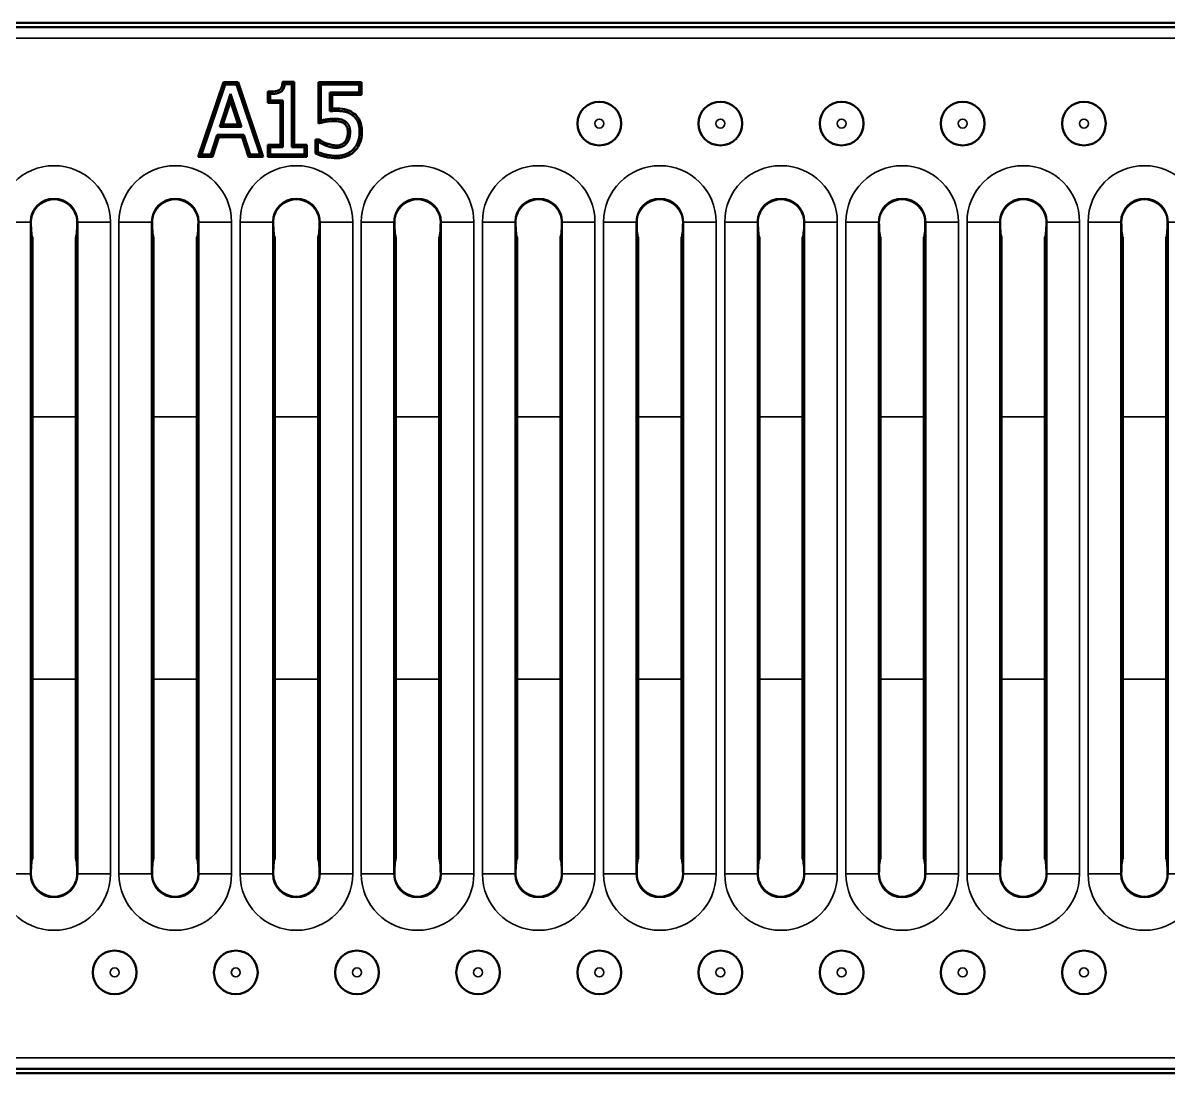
# Model space of a CAD drawing. Header units: millimetres. Extents: x 0 to 2181, y -65 to 1050.
# Drawn here: x 488.9 to 619.8, y 424.1 to 544.1 of the extents above; entities that cross this region are included whole.
import ezdxf

# ---------------------------------------------------------------- set-up
doc = ezdxf.new("R2010")
doc.units = ezdxf.units.MM
doc.header["$LTSCALE"] = 2.5
doc.layers.add('Sichtbar (ISO)', color=7, linetype='Continuous', lineweight=50)
doc.layers.add('Sichtbar schmal (ISO)', color=7, linetype='Continuous', lineweight=35)

msp = doc.modelspace()

# ---------------------------------------------------------------- linework, layer by layer
at = {"layer": 'Sichtbar (ISO)'}
for p, q in [((1435.667, 544.09), (435.667, 544.09)), ((1435.167, 543.59), (436.167, 543.59)), ((508.939, 528.796), (511.817, 537.332)), ((512.009, 537.064), (509.312, 529.064)), ((511.817, 537.332), (513.511, 537.332)), ((511.817, 537.332), (512.009, 537.064)), ((513.319, 537.064), (512.009, 537.064)), ((513.511, 537.332), (513.319, 537.064)), ((516.016, 529.064), (513.319, 537.064)), ((513.511, 537.332), (516.389, 528.796)), ((518.582, 537.358), (519.927, 537.358)), ((518.582, 537.358), (518.829, 537.09)), ((519.659, 537.09), (518.829, 537.09)), ((519.927, 537.358), (519.659, 537.09)), ((519.659, 529.881), (519.659, 537.09)), ((519.927, 537.358), (519.927, 530.149)), ((522.698, 532.608), (522.698, 537.332)), ((522.698, 537.332), (527.623, 537.332)), ((522.698, 537.332), (522.966, 537.064)), ((522.966, 537.064), (522.966, 532.941)), ((527.355, 537.064), (522.966, 537.064)), ((527.623, 537.332), (527.355, 537.064)), ((527.355, 536.124), (527.355, 537.064)), ((527.623, 537.332), (527.623, 535.856)), ((511.406, 532.208), (512.638, 535.975)), ((512.639, 535.115), (512.638, 535.975)), ((512.638, 535.975), (513.876, 532.208)), ((516.908, 534.974), (516.908, 536.243)), ((516.908, 536.243), (517.176, 535.975)), ((517.176, 535.975), (517.176, 535.242)), ((523.996, 536.124), (527.355, 536.124)), ((524.264, 535.856), (523.996, 536.124)), ((523.996, 533.991), (523.996, 536.124)), ((527.623, 535.856), (524.264, 535.856)), ((524.264, 535.856), (524.264, 534.288)), ((527.623, 535.856), (527.355, 536.124)), ((512.639, 535.115), (511.776, 532.476)), ((513.506, 532.476), (512.639, 535.115)), ((516.908, 534.974), (517.176, 535.242)), ((518.361, 534.974), (516.908, 534.974)), ((517.176, 535.242), (518.628, 535.242)), ((518.361, 534.974), (518.628, 535.242)), ((518.361, 530.149), (518.361, 534.974)), ((518.628, 535.242), (518.628, 529.881)), ((522.966, 532.941), (522.698, 532.608)), ((511.776, 532.476), (511.406, 532.208)), ((513.876, 532.208), (511.406, 532.208)), ((511.776, 532.476), (513.506, 532.476)), ((513.506, 532.476), (513.876, 532.208)), ((525.683, 532.562), (525.857, 532.766)), ((510.389, 529.064), (511.115, 531.301)), ((511.309, 531.033), (510.583, 528.796)), ((511.115, 531.301), (514.168, 531.301)), ((511.309, 531.033), (511.115, 531.301)), ((513.973, 531.033), (511.309, 531.033)), ((513.973, 531.033), (514.168, 531.301)), ((514.7, 528.796), (513.973, 531.033)), ((514.168, 531.301), (514.894, 529.064)), ((522.367, 529.182), (522.367, 530.752)), ((522.367, 530.752), (522.801, 530.752)), ((522.367, 530.752), (522.635, 530.484)), ((522.635, 530.484), (522.635, 529.349)), ((522.713, 530.484), (522.635, 530.484)), ((522.801, 530.752), (522.713, 530.484)), ((508.939, 528.796), (509.312, 529.064)), ((509.312, 529.064), (510.389, 529.064)), ((510.583, 528.796), (510.389, 529.064)), ((514.7, 528.796), (514.894, 529.064)), ((514.894, 529.064), (516.016, 529.064)), ((516.389, 528.796), (516.016, 529.064)), ((516.908, 528.796), (516.908, 530.149)), ((516.908, 530.149), (518.361, 530.149)), ((516.908, 530.149), (517.176, 529.881)), ((516.908, 528.796), (517.176, 529.064)), ((517.176, 529.881), (517.176, 529.064)), ((518.628, 529.881), (517.176, 529.881)), ((517.176, 529.064), (521.079, 529.064)), ((518.361, 530.149), (518.628, 529.881)), ((519.927, 530.149), (519.659, 529.881)), ((521.079, 529.881), (519.659, 529.881)), ((519.927, 530.149), (521.347, 530.149)), ((521.347, 530.149), (521.079, 529.881)), ((521.079, 529.064), (521.079, 529.881)), ((521.347, 528.796), (521.079, 529.064)), ((521.347, 530.149), (521.347, 528.796)), ((522.367, 529.182), (522.635, 529.349)), ((510.583, 528.796), (508.939, 528.796)), ((516.389, 528.796), (514.7, 528.796)), ((521.347, 528.796), (516.908, 528.796)), ((489.992, 519.59), (489.992, 448.59)), ((494.942, 448.59), (494.942, 519.59)), ((503.842, 519.59), (503.842, 448.59)), ((508.792, 448.59), (508.792, 519.59)), ((517.692, 519.59), (517.692, 448.59)), ((522.642, 448.59), (522.642, 519.59)), ((531.542, 519.59), (531.542, 448.59)), ((536.492, 448.59), (536.492, 519.59)), ((545.392, 519.59), (545.392, 448.59)), ((550.342, 448.59), (550.342, 519.59)), ((559.242, 519.59), (559.242, 448.59)), ((564.192, 448.59), (564.192, 519.59)), ((573.092, 519.59), (573.092, 448.59)), ((578.042, 448.59), (578.042, 519.59)), ((586.942, 519.59), (586.942, 448.59)), ((591.892, 448.59), (591.892, 519.59)), ((600.792, 519.59), (600.792, 448.59)), ((605.742, 448.59), (605.742, 519.59)), ((614.642, 519.59), (614.642, 448.59)), ((619.592, 448.59), (619.592, 519.59)), ((1435.167, 424.59), (436.167, 424.59)), ((1435.667, 424.09), (435.667, 424.09))]:
    msp.add_line(p, q, dxfattribs=at)
for centre in [(554.792, 532.59), (568.642, 532.59), (582.492, 532.59), (596.342, 532.59), (610.192, 532.59), (499.392, 435.59), (513.242, 435.59), (527.092, 435.59), (540.942, 435.59), (554.792, 435.59), (568.642, 435.59), (582.492, 435.59), (596.342, 435.59), (610.192, 435.59)]:
    msp.add_circle(centre, 2.5, dxfattribs=at)
for centre, major_axis, ratio, start_param, end_param in [((492.467, 521.268), (0, 2.667), 0.9996402, 5.0597379, 7.5066327), ((506.317, 521.268), (0, 2.667), 0.9996402, 5.0597379, 7.5066327), ((520.167, 521.268), (0, 2.667), 0.9996402, 5.0597379, 7.5066327), ((534.017, 521.268), (0, 2.667), 0.9996402, 5.0597379, 7.5066327), ((547.867, 521.268), (0, 2.667), 0.9996402, 5.0597379, 7.5066327), ((561.717, 521.268), (0, 2.667), 0.9996402, 5.0597379, 7.5066327), ((575.567, 521.268), (0, 2.667), 0.9996402, 5.0597379, 7.5066327), ((589.417, 521.268), (0, 2.667), 0.9996402, 5.0597379, 7.5066327), ((603.267, 521.268), (0, 2.667), 0.9996402, 5.0597379, 7.5066327), ((617.117, 521.268), (0, 2.667), 0.9996402, 5.0597379, 7.5066327), ((489.992, 521.59), (0, -2), 0.0874887, 4.8377168, 6.2831853), ((494.942, 521.59), (0, 2), 0.0874887, 3.1415927, 4.5870611), ((503.842, 521.59), (0, -2), 0.0874887, 4.8377168, 6.2831853), ((508.792, 521.59), (0, 2), 0.0874887, 3.1415927, 4.5870611), ((517.692, 521.59), (0, -2), 0.0874887, 4.8377168, 6.2831853), ((522.642, 521.59), (0, 2), 0.0874887, 3.1415927, 4.5870611), ((531.542, 521.59), (0, -2), 0.0874887, 4.8377168, 6.2831853), ((536.492, 521.59), (0, 2), 0.0874887, 3.1415927, 4.5870611), ((545.392, 521.59), (0, -2), 0.0874887, 4.8377168, 6.2831853), ((550.342, 521.59), (0, 2), 0.0874887, 3.1415927, 4.5870611), ((559.242, 521.59), (0, -2), 0.0874887, 4.8377168, 6.2831853), ((564.192, 521.59), (0, 2), 0.0874887, 3.1415927, 4.5870611), ((573.092, 521.59), (0, -2), 0.0874887, 4.8377168, 6.2831853), ((578.042, 521.59), (0, 2), 0.0874887, 3.1415927, 4.5870611), ((586.942, 521.59), (0, -2), 0.0874887, 4.8377168, 6.2831853), ((591.892, 521.59), (0, 2), 0.0874887, 3.1415927, 4.5870611), ((600.792, 521.59), (0, -2), 0.0874887, 4.8377168, 6.2831853), ((605.742, 521.59), (0, 2), 0.0874887, 3.1415927, 4.5870611), ((614.642, 521.59), (0, -2), 0.0874887, 4.8377168, 6.2831853), ((619.592, 521.59), (0, 2), 0.0874887, 3.1415927, 4.5870611), ((489.992, 446.59), (0, 2), 0.0874887, 0, 1.4454685), ((494.942, 446.59), (0, -2), 0.0874887, 1.6961242, 3.1415927), ((503.842, 446.59), (0, 2), 0.0874887, 0, 1.4454685), ((508.792, 446.59), (0, -2), 0.0874887, 1.6961242, 3.1415927), ((517.692, 446.59), (0, 2), 0.0874887, 0, 1.4454685), ((522.642, 446.59), (0, -2), 0.0874887, 1.6961242, 3.1415927), ((531.542, 446.59), (0, 2), 0.0874887, 0, 1.4454685), ((536.492, 446.59), (0, -2), 0.0874887, 1.6961242, 3.1415927), ((545.392, 446.59), (0, 2), 0.0874887, 0, 1.4454685), ((550.342, 446.59), (0, -2), 0.0874887, 1.6961242, 3.1415927), ((559.242, 446.59), (0, 2), 0.0874887, 0, 1.4454685), ((564.192, 446.59), (0, -2), 0.0874887, 1.6961242, 3.1415927), ((573.092, 446.59), (0, 2), 0.0874887, 0, 1.4454685), ((578.042, 446.59), (0, -2), 0.0874887, 1.6961242, 3.1415927), ((586.942, 446.59), (0, 2), 0.0874887, 0, 1.4454685), ((591.892, 446.59), (0, -2), 0.0874887, 1.6961242, 3.1415927), ((600.792, 446.59), (0, 2), 0.0874887, 0, 1.4454685), ((605.742, 446.59), (0, -2), 0.0874887, 1.6961242, 3.1415927), ((614.642, 446.59), (0, 2), 0.0874887, 0, 1.4454685), ((619.592, 446.59), (0, -2), 0.0874887, 1.6961242, 3.1415927), ((492.467, 446.911), (0, -2.667), 0.9996402, 5.0597379, 7.5066327), ((506.317, 446.911), (0, -2.667), 0.9996402, 5.0597379, 7.5066327), ((520.167, 446.911), (0, -2.667), 0.9996402, 5.0597379, 7.5066327), ((534.017, 446.911), (0, -2.667), 0.9996402, 5.0597379, 7.5066327), ((547.867, 446.911), (0, -2.667), 0.9996402, 5.0597379, 7.5066327), ((561.717, 446.911), (0, -2.667), 0.9996402, 5.0597379, 7.5066327), ((575.567, 446.911), (0, -2.667), 0.9996402, 5.0597379, 7.5066327), ((589.417, 446.911), (0, -2.667), 0.9996402, 5.0597379, 7.5066327), ((603.267, 446.911), (0, -2.667), 0.9996402, 5.0597379, 7.5066327), ((617.117, 446.911), (0, -2.667), 0.9996402, 5.0597379, 7.5066327)]:
    msp.add_ellipse(centre, major_axis=major_axis, ratio=ratio, start_param=start_param, end_param=end_param, dxfattribs=at)
for points, knots in [([(516.908, 536.243), (517.428, 536.243), (517.714, 536.258), (518.13, 536.368), (518.224, 536.419), (518.329, 536.49), (518.374, 536.537), (518.462, 536.667), (518.496, 536.755), (518.543, 536.933), (518.555, 537.018), (518.582, 537.358)], [0.04534815, 0.04534815, 0.04534815, 0.04534815, 0.23756353, 0.23756353, 0.36319739, 0.36319739, 0.50397219, 0.50397219, 0.69565605, 0.69565605, 0.89427398, 0.89427398, 0.89427398, 0.89427398]), ([(523.996, 533.991), (524.047, 534.048), (524.097, 534.105), (524.188, 534.205), (524.226, 534.246), (524.264, 534.288)], [0, 0, 0, 0, 0.06059966, 0.06059966, 0.10999553, 0.10999553, 0.10999553, 0.10999553]), ([(524.264, 534.288), (524.309, 534.291), (524.343, 534.293), (524.483, 534.3), (524.604, 534.304), (524.722, 534.304)], [0.03774344, 0.03774344, 0.03774344, 0.03774344, 0.06039098, 0.06039098, 0.18313749, 0.18313749, 0.18313749, 0.18313749]), ([(524.722, 534.304), (525.333, 534.304), (525.666, 534.234), (525.988, 534.158), (526.146, 534.101), (526.453, 533.95), (526.6, 533.857), (526.739, 533.75)], [0, 0, 0, 0, 0.18300237, 0.18300237, 0.37111822, 0.37111822, 0.56612765, 0.56612765, 0.56612765, 0.56612765]), ([(524.547, 532.867), (524.077, 532.867), (523.607, 532.796), (522.996, 532.675), (522.847, 532.64), (522.698, 532.608)], [0, 0, 0, 0, 0.14113697, 0.14113697, 0.18696125, 0.18696125, 0.18696125, 0.18696125]), ([(525.683, 532.562), (525.621, 532.617), (525.517, 532.698), (525.162, 532.819), (524.893, 532.867), (524.547, 532.867)], [0.002434159, 0.002434159, 0.002434159, 0.002434159, 0.023760628, 0.023760628, 0.044282909, 0.044282909, 0.044282909, 0.044282909]), ([(526.739, 533.75), (526.98, 533.568), (527.178, 533.346), (527.469, 532.848), (527.541, 532.628), (527.646, 532.163), (527.668, 531.879), (527.668, 531.605)], [0.00010737, 0.00010737, 0.00010737, 0.00010737, 0.09085299, 0.09085299, 0.17313038, 0.17313038, 0.28459778, 0.28459778, 0.28459778, 0.28459778]), ([(526.043, 531.612), (526.043, 531.779), (526.028, 532.011), (525.934, 532.239), (525.898, 532.32), (525.778, 532.479), (525.725, 532.527), (525.683, 532.562)], [0, 0, 0, 0, 0.050151159, 0.050151159, 0.061749844, 0.061749844, 0.071385522, 0.071385522, 0.071385522, 0.071385522]), ([(525.699, 530.483), (525.812, 530.618), (525.893, 530.771), (525.986, 531.048), (526.043, 531.259), (526.043, 531.612)], [0.000263887, 0.000263887, 0.000263887, 0.000263887, 0.053106853, 0.053106853, 0.088157125, 0.088157125, 0.088157125, 0.088157125]), ([(527.668, 531.605), (527.668, 531.059), (527.552, 530.672), (527.334, 530.09), (527.145, 529.772), (526.89, 529.497)], [0, 0, 0, 0, 0.16394195, 0.16394195, 0.41415327, 0.41415327, 0.41415327, 0.41415327]), ([(522.801, 530.752), (522.91, 530.671), (522.95, 530.645), (523.123, 530.545), (523.327, 530.434), (523.666, 530.308)], [0.02366131, 0.02366131, 0.02366131, 0.02366131, 0.08830714, 0.08830714, 0.20089643, 0.20089643, 0.20089643, 0.20089643]), ([(523.575, 530.056), (523.598, 530.119), (523.62, 530.182), (523.651, 530.266), (523.658, 530.287), (523.666, 530.308)], [0, 0, 0, 0, 0.07762718, 0.07762718, 0.10350491, 0.10350491, 0.10350491, 0.10350491]), ([(523.666, 530.308), (523.847, 530.245), (524.03, 530.189), (524.388, 530.105), (524.572, 530.09), (524.748, 530.09)], [0.00029929, 0.00029929, 0.00029929, 0.00029929, 0.05773953, 0.05773953, 0.11065855, 0.11065855, 0.11065855, 0.11065855]), ([(524.748, 530.09), (525.012, 530.09), (525.197, 530.157), (525.362, 530.22), (525.437, 530.26), (525.578, 530.359), (525.641, 530.417), (525.699, 530.483)], [0, 0, 0, 0, 0.0789364, 0.0789364, 0.15421259, 0.15421259, 0.23053793, 0.23053793, 0.23053793, 0.23053793]), ([(525.902, 530.309), (525.852, 530.352), (525.8, 530.396), (525.733, 530.454), (525.716, 530.468), (525.699, 530.483)], [-0.15448539, -0.15448539, -0.15448539, -0.15448539, -0.0770936, -0.0770936, -0.05133542, -0.05133542, -0.05133542, -0.05133542]), ([(524.729, 528.627), (524.465, 528.627), (523.949, 528.646), (522.934, 528.919), (522.688, 529.025), (522.367, 529.182)], [0, 0, 0, 0, 0.07928763, 0.07928763, 0.12599601, 0.12599601, 0.12599601, 0.12599601]), ([(526.89, 529.497), (526.667, 529.258), (526.404, 529.07), (525.851, 528.802), (525.623, 528.738), (525.218, 528.65), (524.974, 528.627), (524.729, 528.627)], [0, 0, 0, 0, 0.09803314, 0.09803314, 0.1844371, 0.1844371, 0.30921496, 0.30921496, 0.30921496, 0.30921496]), ([(489.819, 521.34), (489.819, 521.353), (489.819, 521.367), (489.819, 521.396), (489.819, 521.411), (489.82, 521.452), (489.821, 521.477), (489.825, 521.554), (489.83, 521.606), (489.853, 521.793), (489.881, 521.925), (489.932, 522.094), (489.946, 522.135), (489.961, 522.176)], [0, 0, 0, 0, 0.004080736, 0.004080736, 0.00866605, 0.00866605, 0.016351881, 0.016351881, 0.031890083, 0.031890083, 0.072800189, 0.072800189, 0.086303969, 0.086303969, 0.086303969, 0.086303969]), ([(494.974, 522.176), (494.978, 522.166), (494.981, 522.155), (495.011, 522.07), (495.034, 521.993), (495.082, 521.787), (495.102, 521.657), (495.113, 521.496), (495.114, 521.467), (495.116, 521.422), (495.116, 521.406), (495.116, 521.381), (495.116, 521.373), (495.116, 521.356), (495.116, 521.348), (495.116, 521.34)], [0.001228229, 0.001228229, 0.001228229, 0.001228229, 0.004648992, 0.004648992, 0.029389751, 0.029389751, 0.068905962, 0.068905962, 0.077693724, 0.077693724, 0.082516728, 0.082516728, 0.085093648, 0.085093648, 0.087568489, 0.087568489, 0.087568489, 0.087568489]), ([(503.669, 521.34), (503.669, 521.353), (503.669, 521.367), (503.669, 521.396), (503.669, 521.411), (503.67, 521.452), (503.671, 521.477), (503.675, 521.554), (503.68, 521.606), (503.703, 521.793), (503.731, 521.925), (503.782, 522.094), (503.796, 522.135), (503.811, 522.176)], [0, 0, 0, 0, 0.004080736, 0.004080736, 0.00866605, 0.00866605, 0.016351881, 0.016351881, 0.031890083, 0.031890083, 0.072800189, 0.072800189, 0.086303969, 0.086303969, 0.086303969, 0.086303969]), ([(508.824, 522.176), (508.828, 522.166), (508.831, 522.155), (508.861, 522.07), (508.884, 521.993), (508.932, 521.787), (508.952, 521.657), (508.963, 521.496), (508.964, 521.467), (508.966, 521.422), (508.966, 521.406), (508.966, 521.381), (508.966, 521.373), (508.966, 521.356), (508.966, 521.348), (508.966, 521.34)], [0.001228229, 0.001228229, 0.001228229, 0.001228229, 0.004648992, 0.004648992, 0.029389751, 0.029389751, 0.068905962, 0.068905962, 0.077693724, 0.077693724, 0.082516728, 0.082516728, 0.085093648, 0.085093648, 0.087568489, 0.087568489, 0.087568489, 0.087568489]), ([(517.519, 521.34), (517.519, 521.353), (517.519, 521.367), (517.519, 521.396), (517.519, 521.411), (517.52, 521.452), (517.521, 521.477), (517.525, 521.554), (517.53, 521.606), (517.553, 521.793), (517.581, 521.925), (517.632, 522.094), (517.646, 522.135), (517.661, 522.176)], [0, 0, 0, 0, 0.004080736, 0.004080736, 0.00866605, 0.00866605, 0.016351881, 0.016351881, 0.031890083, 0.031890083, 0.072800189, 0.072800189, 0.086303969, 0.086303969, 0.086303969, 0.086303969]), ([(522.674, 522.176), (522.678, 522.166), (522.681, 522.155), (522.711, 522.07), (522.734, 521.993), (522.782, 521.787), (522.802, 521.657), (522.813, 521.496), (522.814, 521.467), (522.816, 521.422), (522.816, 521.406), (522.816, 521.381), (522.816, 521.373), (522.816, 521.356), (522.816, 521.348), (522.816, 521.34)], [0.001228229, 0.001228229, 0.001228229, 0.001228229, 0.004648992, 0.004648992, 0.029389751, 0.029389751, 0.068905962, 0.068905962, 0.077693724, 0.077693724, 0.082516728, 0.082516728, 0.085093648, 0.085093648, 0.087568489, 0.087568489, 0.087568489, 0.087568489]), ([(531.369, 521.34), (531.369, 521.353), (531.369, 521.367), (531.369, 521.396), (531.369, 521.411), (531.37, 521.452), (531.371, 521.477), (531.375, 521.554), (531.38, 521.606), (531.403, 521.793), (531.431, 521.925), (531.482, 522.094), (531.496, 522.135), (531.511, 522.176)], [0, 0, 0, 0, 0.004080736, 0.004080736, 0.00866605, 0.00866605, 0.016351881, 0.016351881, 0.031890083, 0.031890083, 0.072800189, 0.072800189, 0.086303969, 0.086303969, 0.086303969, 0.086303969]), ([(536.524, 522.176), (536.528, 522.166), (536.531, 522.155), (536.561, 522.07), (536.584, 521.993), (536.632, 521.787), (536.652, 521.657), (536.663, 521.496), (536.664, 521.467), (536.666, 521.422), (536.666, 521.406), (536.666, 521.381), (536.666, 521.373), (536.666, 521.356), (536.666, 521.348), (536.666, 521.34)], [0.001228229, 0.001228229, 0.001228229, 0.001228229, 0.004648992, 0.004648992, 0.029389751, 0.029389751, 0.068905962, 0.068905962, 0.077693724, 0.077693724, 0.082516728, 0.082516728, 0.085093648, 0.085093648, 0.087568489, 0.087568489, 0.087568489, 0.087568489]), ([(545.219, 521.34), (545.219, 521.353), (545.219, 521.367), (545.219, 521.396), (545.219, 521.411), (545.22, 521.452), (545.221, 521.477), (545.225, 521.554), (545.23, 521.606), (545.253, 521.793), (545.281, 521.925), (545.332, 522.094), (545.346, 522.135), (545.361, 522.176)], [0, 0, 0, 0, 0.004080736, 0.004080736, 0.00866605, 0.00866605, 0.016351881, 0.016351881, 0.031890083, 0.031890083, 0.072800189, 0.072800189, 0.086303969, 0.086303969, 0.086303969, 0.086303969]), ([(550.374, 522.176), (550.378, 522.166), (550.381, 522.155), (550.411, 522.07), (550.434, 521.993), (550.482, 521.787), (550.502, 521.657), (550.513, 521.496), (550.514, 521.467), (550.516, 521.422), (550.516, 521.406), (550.516, 521.381), (550.516, 521.373), (550.516, 521.356), (550.516, 521.348), (550.516, 521.34)], [0.001228229, 0.001228229, 0.001228229, 0.001228229, 0.004648992, 0.004648992, 0.029389751, 0.029389751, 0.068905962, 0.068905962, 0.077693724, 0.077693724, 0.082516728, 0.082516728, 0.085093648, 0.085093648, 0.087568489, 0.087568489, 0.087568489, 0.087568489]), ([(559.069, 521.34), (559.069, 521.353), (559.069, 521.367), (559.069, 521.396), (559.069, 521.411), (559.07, 521.452), (559.071, 521.477), (559.075, 521.554), (559.08, 521.606), (559.103, 521.793), (559.131, 521.925), (559.182, 522.094), (559.196, 522.135), (559.211, 522.176)], [0, 0, 0, 0, 0.004080736, 0.004080736, 0.00866605, 0.00866605, 0.016351881, 0.016351881, 0.031890083, 0.031890083, 0.072800189, 0.072800189, 0.086303969, 0.086303969, 0.086303969, 0.086303969]), ([(564.224, 522.176), (564.228, 522.166), (564.231, 522.155), (564.261, 522.07), (564.284, 521.993), (564.332, 521.787), (564.352, 521.657), (564.363, 521.496), (564.364, 521.467), (564.366, 521.422), (564.366, 521.406), (564.366, 521.381), (564.366, 521.373), (564.366, 521.356), (564.366, 521.348), (564.366, 521.34)], [0.001228229, 0.001228229, 0.001228229, 0.001228229, 0.004648992, 0.004648992, 0.029389751, 0.029389751, 0.068905962, 0.068905962, 0.077693724, 0.077693724, 0.082516728, 0.082516728, 0.085093648, 0.085093648, 0.087568489, 0.087568489, 0.087568489, 0.087568489]), ([(572.919, 521.34), (572.919, 521.353), (572.919, 521.367), (572.919, 521.396), (572.919, 521.411), (572.92, 521.452), (572.921, 521.477), (572.925, 521.554), (572.93, 521.606), (572.953, 521.793), (572.981, 521.925), (573.032, 522.094), (573.046, 522.135), (573.061, 522.176)], [0, 0, 0, 0, 0.004080736, 0.004080736, 0.00866605, 0.00866605, 0.016351881, 0.016351881, 0.031890083, 0.031890083, 0.072800189, 0.072800189, 0.086303969, 0.086303969, 0.086303969, 0.086303969]), ([(578.074, 522.176), (578.078, 522.166), (578.081, 522.155), (578.111, 522.07), (578.134, 521.993), (578.182, 521.787), (578.202, 521.657), (578.213, 521.496), (578.214, 521.467), (578.216, 521.422), (578.216, 521.406), (578.216, 521.381), (578.216, 521.373), (578.216, 521.356), (578.216, 521.348), (578.216, 521.34)], [0.001228229, 0.001228229, 0.001228229, 0.001228229, 0.004648992, 0.004648992, 0.029389751, 0.029389751, 0.068905962, 0.068905962, 0.077693724, 0.077693724, 0.082516728, 0.082516728, 0.085093648, 0.085093648, 0.087568489, 0.087568489, 0.087568489, 0.087568489]), ([(586.769, 521.34), (586.769, 521.353), (586.769, 521.367), (586.769, 521.396), (586.769, 521.411), (586.77, 521.452), (586.771, 521.477), (586.775, 521.554), (586.78, 521.606), (586.803, 521.793), (586.831, 521.925), (586.882, 522.094), (586.896, 522.135), (586.911, 522.176)], [0, 0, 0, 0, 0.004080736, 0.004080736, 0.00866605, 0.00866605, 0.016351881, 0.016351881, 0.031890083, 0.031890083, 0.072800189, 0.072800189, 0.086303969, 0.086303969, 0.086303969, 0.086303969]), ([(591.924, 522.176), (591.928, 522.166), (591.931, 522.155), (591.961, 522.07), (591.984, 521.993), (592.032, 521.787), (592.052, 521.657), (592.063, 521.496), (592.064, 521.467), (592.066, 521.422), (592.066, 521.406), (592.066, 521.381), (592.066, 521.373), (592.066, 521.356), (592.066, 521.348), (592.066, 521.34)], [0.001228229, 0.001228229, 0.001228229, 0.001228229, 0.004648992, 0.004648992, 0.029389751, 0.029389751, 0.068905962, 0.068905962, 0.077693724, 0.077693724, 0.082516728, 0.082516728, 0.085093648, 0.085093648, 0.087568489, 0.087568489, 0.087568489, 0.087568489]), ([(600.619, 521.34), (600.619, 521.353), (600.619, 521.367), (600.619, 521.396), (600.619, 521.411), (600.62, 521.452), (600.621, 521.477), (600.625, 521.554), (600.63, 521.606), (600.653, 521.793), (600.681, 521.925), (600.732, 522.094), (600.746, 522.135), (600.761, 522.176)], [0, 0, 0, 0, 0.004080736, 0.004080736, 0.00866605, 0.00866605, 0.016351881, 0.016351881, 0.031890083, 0.031890083, 0.072800189, 0.072800189, 0.086303969, 0.086303969, 0.086303969, 0.086303969]), ([(605.774, 522.176), (605.778, 522.166), (605.781, 522.155), (605.811, 522.07), (605.834, 521.993), (605.882, 521.787), (605.902, 521.657), (605.913, 521.496), (605.914, 521.467), (605.916, 521.422), (605.916, 521.406), (605.916, 521.381), (605.916, 521.373), (605.916, 521.356), (605.916, 521.348), (605.916, 521.34)], [0.001228229, 0.001228229, 0.001228229, 0.001228229, 0.004648992, 0.004648992, 0.029389751, 0.029389751, 0.068905962, 0.068905962, 0.077693724, 0.077693724, 0.082516728, 0.082516728, 0.085093648, 0.085093648, 0.087568489, 0.087568489, 0.087568489, 0.087568489]), ([(614.469, 521.34), (614.469, 521.353), (614.469, 521.367), (614.469, 521.396), (614.469, 521.411), (614.47, 521.452), (614.471, 521.477), (614.475, 521.554), (614.48, 521.606), (614.503, 521.793), (614.531, 521.925), (614.582, 522.094), (614.596, 522.135), (614.611, 522.176)], [0, 0, 0, 0, 0.004080736, 0.004080736, 0.00866605, 0.00866605, 0.016351881, 0.016351881, 0.031890083, 0.031890083, 0.072800189, 0.072800189, 0.086303969, 0.086303969, 0.086303969, 0.086303969]), ([(619.624, 522.176), (619.628, 522.166), (619.631, 522.155), (619.661, 522.07), (619.684, 521.993), (619.732, 521.787), (619.752, 521.657), (619.763, 521.496), (619.764, 521.467), (619.766, 521.422), (619.766, 521.406), (619.766, 521.381), (619.766, 521.373), (619.766, 521.356), (619.766, 521.348), (619.766, 521.34)], [0.001228229, 0.001228229, 0.001228229, 0.001228229, 0.004648992, 0.004648992, 0.029389751, 0.029389751, 0.068905962, 0.068905962, 0.077693724, 0.077693724, 0.082516728, 0.082516728, 0.085093648, 0.085093648, 0.087568489, 0.087568489, 0.087568489, 0.087568489]), ([(489.961, 446.004), (489.957, 446.014), (489.953, 446.024), (489.924, 446.11), (489.901, 446.187), (489.853, 446.393), (489.833, 446.523), (489.822, 446.683), (489.821, 446.712), (489.819, 446.758), (489.819, 446.774), (489.819, 446.798), (489.819, 446.807), (489.819, 446.823), (489.819, 446.832), (489.819, 446.84)], [0.001228229, 0.001228229, 0.001228229, 0.001228229, 0.004648992, 0.004648992, 0.029389751, 0.029389751, 0.068905962, 0.068905962, 0.077693724, 0.077693724, 0.082516728, 0.082516728, 0.085093648, 0.085093648, 0.087568489, 0.087568489, 0.087568489, 0.087568489]), ([(495.116, 446.84), (495.116, 446.826), (495.116, 446.813), (495.116, 446.784), (495.116, 446.769), (495.115, 446.728), (495.114, 446.703), (495.109, 446.625), (495.105, 446.574), (495.082, 446.387), (495.053, 446.255), (495.002, 446.086), (494.989, 446.044), (494.974, 446.004)], [0, 0, 0, 0, 0.004080736, 0.004080736, 0.00866605, 0.00866605, 0.016351881, 0.016351881, 0.031890083, 0.031890083, 0.072800189, 0.072800189, 0.086303969, 0.086303969, 0.086303969, 0.086303969]), ([(503.811, 446.004), (503.807, 446.014), (503.803, 446.024), (503.774, 446.11), (503.751, 446.187), (503.703, 446.393), (503.683, 446.523), (503.672, 446.683), (503.671, 446.712), (503.669, 446.758), (503.669, 446.774), (503.669, 446.798), (503.669, 446.807), (503.669, 446.823), (503.669, 446.832), (503.669, 446.84)], [0.001228229, 0.001228229, 0.001228229, 0.001228229, 0.004648992, 0.004648992, 0.029389751, 0.029389751, 0.068905962, 0.068905962, 0.077693724, 0.077693724, 0.082516728, 0.082516728, 0.085093648, 0.085093648, 0.087568489, 0.087568489, 0.087568489, 0.087568489]), ([(508.966, 446.84), (508.966, 446.826), (508.966, 446.813), (508.966, 446.784), (508.966, 446.769), (508.965, 446.728), (508.964, 446.703), (508.959, 446.625), (508.955, 446.574), (508.932, 446.387), (508.903, 446.255), (508.852, 446.086), (508.839, 446.044), (508.824, 446.004)], [0, 0, 0, 0, 0.004080736, 0.004080736, 0.00866605, 0.00866605, 0.016351881, 0.016351881, 0.031890083, 0.031890083, 0.072800189, 0.072800189, 0.086303969, 0.086303969, 0.086303969, 0.086303969]), ([(517.661, 446.004), (517.657, 446.014), (517.653, 446.024), (517.624, 446.11), (517.601, 446.187), (517.553, 446.393), (517.533, 446.523), (517.522, 446.683), (517.521, 446.712), (517.519, 446.758), (517.519, 446.774), (517.519, 446.798), (517.519, 446.807), (517.519, 446.823), (517.519, 446.832), (517.519, 446.84)], [0.001228229, 0.001228229, 0.001228229, 0.001228229, 0.004648992, 0.004648992, 0.029389751, 0.029389751, 0.068905962, 0.068905962, 0.077693724, 0.077693724, 0.082516728, 0.082516728, 0.085093648, 0.085093648, 0.087568489, 0.087568489, 0.087568489, 0.087568489]), ([(522.816, 446.84), (522.816, 446.826), (522.816, 446.813), (522.816, 446.784), (522.816, 446.769), (522.815, 446.728), (522.814, 446.703), (522.809, 446.625), (522.805, 446.574), (522.782, 446.387), (522.753, 446.255), (522.702, 446.086), (522.689, 446.044), (522.674, 446.004)], [0, 0, 0, 0, 0.004080736, 0.004080736, 0.00866605, 0.00866605, 0.016351881, 0.016351881, 0.031890083, 0.031890083, 0.072800189, 0.072800189, 0.086303969, 0.086303969, 0.086303969, 0.086303969]), ([(531.511, 446.004), (531.507, 446.014), (531.503, 446.024), (531.474, 446.11), (531.451, 446.187), (531.403, 446.393), (531.383, 446.523), (531.372, 446.683), (531.371, 446.712), (531.369, 446.758), (531.369, 446.774), (531.369, 446.798), (531.369, 446.807), (531.369, 446.823), (531.369, 446.832), (531.369, 446.84)], [0.001228229, 0.001228229, 0.001228229, 0.001228229, 0.004648992, 0.004648992, 0.029389751, 0.029389751, 0.068905962, 0.068905962, 0.077693724, 0.077693724, 0.082516728, 0.082516728, 0.085093648, 0.085093648, 0.087568489, 0.087568489, 0.087568489, 0.087568489]), ([(536.666, 446.84), (536.666, 446.826), (536.666, 446.813), (536.666, 446.784), (536.666, 446.769), (536.665, 446.728), (536.664, 446.703), (536.659, 446.625), (536.655, 446.574), (536.632, 446.387), (536.603, 446.255), (536.552, 446.086), (536.539, 446.044), (536.524, 446.004)], [0, 0, 0, 0, 0.004080736, 0.004080736, 0.00866605, 0.00866605, 0.016351881, 0.016351881, 0.031890083, 0.031890083, 0.072800189, 0.072800189, 0.086303969, 0.086303969, 0.086303969, 0.086303969]), ([(545.361, 446.004), (545.357, 446.014), (545.353, 446.024), (545.324, 446.11), (545.301, 446.187), (545.253, 446.393), (545.233, 446.523), (545.222, 446.683), (545.221, 446.712), (545.219, 446.758), (545.219, 446.774), (545.219, 446.798), (545.219, 446.807), (545.219, 446.823), (545.219, 446.832), (545.219, 446.84)], [0.001228229, 0.001228229, 0.001228229, 0.001228229, 0.004648992, 0.004648992, 0.029389751, 0.029389751, 0.068905962, 0.068905962, 0.077693724, 0.077693724, 0.082516728, 0.082516728, 0.085093648, 0.085093648, 0.087568489, 0.087568489, 0.087568489, 0.087568489]), ([(550.516, 446.84), (550.516, 446.826), (550.516, 446.813), (550.516, 446.784), (550.516, 446.769), (550.515, 446.728), (550.514, 446.703), (550.509, 446.625), (550.505, 446.574), (550.482, 446.387), (550.453, 446.255), (550.402, 446.086), (550.389, 446.044), (550.374, 446.004)], [0, 0, 0, 0, 0.004080736, 0.004080736, 0.00866605, 0.00866605, 0.016351881, 0.016351881, 0.031890083, 0.031890083, 0.072800189, 0.072800189, 0.086303969, 0.086303969, 0.086303969, 0.086303969]), ([(559.211, 446.004), (559.207, 446.014), (559.203, 446.024), (559.174, 446.11), (559.151, 446.187), (559.103, 446.393), (559.083, 446.523), (559.072, 446.683), (559.071, 446.712), (559.069, 446.758), (559.069, 446.774), (559.069, 446.798), (559.069, 446.807), (559.069, 446.823), (559.069, 446.832), (559.069, 446.84)], [0.001228229, 0.001228229, 0.001228229, 0.001228229, 0.004648992, 0.004648992, 0.029389751, 0.029389751, 0.068905962, 0.068905962, 0.077693724, 0.077693724, 0.082516728, 0.082516728, 0.085093648, 0.085093648, 0.087568489, 0.087568489, 0.087568489, 0.087568489]), ([(564.366, 446.84), (564.366, 446.826), (564.366, 446.813), (564.366, 446.784), (564.366, 446.769), (564.365, 446.728), (564.364, 446.703), (564.359, 446.625), (564.355, 446.574), (564.332, 446.387), (564.303, 446.255), (564.252, 446.086), (564.239, 446.044), (564.224, 446.004)], [0, 0, 0, 0, 0.004080736, 0.004080736, 0.00866605, 0.00866605, 0.016351881, 0.016351881, 0.031890083, 0.031890083, 0.072800189, 0.072800189, 0.086303969, 0.086303969, 0.086303969, 0.086303969]), ([(573.061, 446.004), (573.057, 446.014), (573.053, 446.024), (573.024, 446.11), (573.001, 446.187), (572.953, 446.393), (572.933, 446.523), (572.922, 446.683), (572.921, 446.712), (572.919, 446.758), (572.919, 446.774), (572.919, 446.798), (572.919, 446.807), (572.919, 446.823), (572.919, 446.832), (572.919, 446.84)], [0.001228229, 0.001228229, 0.001228229, 0.001228229, 0.004648992, 0.004648992, 0.029389751, 0.029389751, 0.068905962, 0.068905962, 0.077693724, 0.077693724, 0.082516728, 0.082516728, 0.085093648, 0.085093648, 0.087568489, 0.087568489, 0.087568489, 0.087568489]), ([(578.216, 446.84), (578.216, 446.826), (578.216, 446.813), (578.216, 446.784), (578.216, 446.769), (578.215, 446.728), (578.214, 446.703), (578.209, 446.625), (578.205, 446.574), (578.182, 446.387), (578.153, 446.255), (578.102, 446.086), (578.089, 446.044), (578.074, 446.004)], [0, 0, 0, 0, 0.004080736, 0.004080736, 0.00866605, 0.00866605, 0.016351881, 0.016351881, 0.031890083, 0.031890083, 0.072800189, 0.072800189, 0.086303969, 0.086303969, 0.086303969, 0.086303969]), ([(586.911, 446.004), (586.907, 446.014), (586.903, 446.024), (586.874, 446.11), (586.851, 446.187), (586.803, 446.393), (586.783, 446.523), (586.772, 446.683), (586.771, 446.712), (586.769, 446.758), (586.769, 446.774), (586.769, 446.798), (586.769, 446.807), (586.769, 446.823), (586.769, 446.832), (586.769, 446.84)], [0.001228229, 0.001228229, 0.001228229, 0.001228229, 0.004648992, 0.004648992, 0.029389751, 0.029389751, 0.068905962, 0.068905962, 0.077693724, 0.077693724, 0.082516728, 0.082516728, 0.085093648, 0.085093648, 0.087568489, 0.087568489, 0.087568489, 0.087568489]), ([(592.066, 446.84), (592.066, 446.826), (592.066, 446.813), (592.066, 446.784), (592.066, 446.769), (592.065, 446.728), (592.064, 446.703), (592.059, 446.625), (592.055, 446.574), (592.032, 446.387), (592.003, 446.255), (591.952, 446.086), (591.939, 446.044), (591.924, 446.004)], [0, 0, 0, 0, 0.004080736, 0.004080736, 0.00866605, 0.00866605, 0.016351881, 0.016351881, 0.031890083, 0.031890083, 0.072800189, 0.072800189, 0.086303969, 0.086303969, 0.086303969, 0.086303969]), ([(600.761, 446.004), (600.757, 446.014), (600.753, 446.024), (600.724, 446.11), (600.701, 446.187), (600.653, 446.393), (600.633, 446.523), (600.622, 446.683), (600.621, 446.712), (600.619, 446.758), (600.619, 446.774), (600.619, 446.798), (600.619, 446.807), (600.619, 446.823), (600.619, 446.832), (600.619, 446.84)], [0.001228229, 0.001228229, 0.001228229, 0.001228229, 0.004648992, 0.004648992, 0.029389751, 0.029389751, 0.068905962, 0.068905962, 0.077693724, 0.077693724, 0.082516728, 0.082516728, 0.085093648, 0.085093648, 0.087568489, 0.087568489, 0.087568489, 0.087568489]), ([(605.916, 446.84), (605.916, 446.826), (605.916, 446.813), (605.916, 446.784), (605.916, 446.769), (605.915, 446.728), (605.914, 446.703), (605.909, 446.625), (605.905, 446.574), (605.882, 446.387), (605.853, 446.255), (605.802, 446.086), (605.789, 446.044), (605.774, 446.004)], [0, 0, 0, 0, 0.004080736, 0.004080736, 0.00866605, 0.00866605, 0.016351881, 0.016351881, 0.031890083, 0.031890083, 0.072800189, 0.072800189, 0.086303969, 0.086303969, 0.086303969, 0.086303969]), ([(614.611, 446.004), (614.607, 446.014), (614.603, 446.024), (614.574, 446.11), (614.551, 446.187), (614.503, 446.393), (614.483, 446.523), (614.472, 446.683), (614.471, 446.712), (614.469, 446.758), (614.469, 446.774), (614.469, 446.798), (614.469, 446.807), (614.469, 446.823), (614.469, 446.832), (614.469, 446.84)], [0.001228229, 0.001228229, 0.001228229, 0.001228229, 0.004648992, 0.004648992, 0.029389751, 0.029389751, 0.068905962, 0.068905962, 0.077693724, 0.077693724, 0.082516728, 0.082516728, 0.085093648, 0.085093648, 0.087568489, 0.087568489, 0.087568489, 0.087568489]), ([(619.766, 446.84), (619.766, 446.826), (619.766, 446.813), (619.766, 446.784), (619.766, 446.769), (619.765, 446.728), (619.764, 446.703), (619.759, 446.625), (619.755, 446.574), (619.732, 446.387), (619.703, 446.255), (619.652, 446.086), (619.639, 446.044), (619.624, 446.004)], [0, 0, 0, 0, 0.004080736, 0.004080736, 0.00866605, 0.00866605, 0.016351881, 0.016351881, 0.031890083, 0.031890083, 0.072800189, 0.072800189, 0.086303969, 0.086303969, 0.086303969, 0.086303969])]:
    msp.add_open_spline(points, degree=3, knots=knots, dxfattribs=at)
for points in [[(518.829, 537.09), (518.778, 536.442), (518, 535.975), (517.176, 535.975)], [(522.966, 532.941), (523.231, 532.999), (524.107, 533.135), (524.547, 533.135)], [(524.722, 534.036), (524.567, 534.036), (524.191, 534.017), (523.996, 533.991)], [(524.547, 533.135), (524.956, 533.135), (525.63, 532.967), (525.857, 532.766)], [(526.577, 533.537), (526.188, 533.835), (525.338, 534.036), (524.722, 534.036)], [(527.4, 531.605), (527.4, 532.331), (526.972, 533.239), (526.577, 533.537)], [(525.857, 532.766), (526.077, 532.584), (526.311, 532.04), (526.311, 531.612)], [(526.311, 531.612), (526.311, 531.184), (526.103, 530.549), (525.902, 530.309)], [(526.693, 529.68), (527.03, 530.043), (527.4, 531.028), (527.4, 531.605)], [(523.575, 530.056), (523.296, 530.16), (522.836, 530.393), (522.713, 530.484)], [(525.902, 530.309), (525.682, 530.056), (525.073, 529.822), (524.748, 529.822)], [(522.635, 529.349), (523.043, 529.148), (524.158, 528.895), (524.729, 528.895)], [(524.748, 529.822), (524.418, 529.822), (523.893, 529.946), (523.575, 530.056)], [(524.729, 528.895), (525.351, 528.895), (526.356, 529.317), (526.693, 529.68)]]:
    msp.add_open_spline(points, degree=2, dxfattribs=at)
at = {"layer": 'Sichtbar schmal (ISO)'}
for p, q in [((1435.167, 542.34), (436.167, 542.34)), ((524.722, 534.304), (524.722, 534.036)), ((524.547, 532.867), (524.547, 533.135)), ((526.043, 531.612), (526.311, 531.612)), ((527.668, 531.605), (527.4, 531.605)), ((524.729, 528.627), (524.729, 528.895)), ((524.748, 530.09), (524.748, 529.822)), ((526.89, 529.497), (526.693, 529.68)), ((486.032, 521.34), (489.767, 521.34)), ((489.767, 446.84), (489.767, 521.34)), ((489.767, 521.34), (489.819, 521.34)), ((495.168, 521.34), (495.116, 521.34)), ((498.903, 521.34), (495.168, 521.34)), ((495.168, 521.34), (495.168, 446.84)), ((498.903, 446.84), (498.903, 521.34)), ((499.882, 521.34), (499.882, 446.84)), ((499.882, 521.34), (503.617, 521.34)), ((503.617, 446.84), (503.617, 521.34)), ((503.617, 521.34), (503.669, 521.34)), ((509.018, 521.34), (508.966, 521.34)), ((512.753, 521.34), (509.018, 521.34)), ((509.018, 521.34), (509.018, 446.84)), ((512.753, 446.84), (512.753, 521.34)), ((513.732, 521.34), (513.732, 446.84)), ((513.732, 521.34), (517.467, 521.34)), ((517.467, 446.84), (517.467, 521.34)), ((517.467, 521.34), (517.519, 521.34)), ((522.868, 521.34), (522.816, 521.34)), ((526.603, 521.34), (522.868, 521.34)), ((522.868, 521.34), (522.868, 446.84)), ((526.603, 446.84), (526.603, 521.34)), ((527.582, 521.34), (527.582, 446.84)), ((527.582, 521.34), (531.317, 521.34)), ((531.317, 446.84), (531.317, 521.34)), ((531.317, 521.34), (531.369, 521.34)), ((536.718, 521.34), (536.666, 521.34)), ((540.453, 521.34), (536.718, 521.34)), ((536.718, 521.34), (536.718, 446.84)), ((540.453, 446.84), (540.453, 521.34)), ((541.432, 521.34), (541.432, 446.84)), ((541.432, 521.34), (545.167, 521.34)), ((545.167, 446.84), (545.167, 521.34)), ((545.167, 521.34), (545.219, 521.34)), ((550.568, 521.34), (550.516, 521.34)), ((554.303, 521.34), (550.568, 521.34)), ((550.568, 521.34), (550.568, 446.84)), ((554.303, 446.84), (554.303, 521.34)), ((555.282, 521.34), (555.282, 446.84)), ((555.282, 521.34), (559.017, 521.34)), ((559.017, 446.84), (559.017, 521.34)), ((559.017, 521.34), (559.069, 521.34)), ((564.418, 521.34), (564.366, 521.34)), ((568.153, 521.34), (564.418, 521.34)), ((564.418, 521.34), (564.418, 446.84)), ((568.153, 446.84), (568.153, 521.34)), ((569.132, 521.34), (569.132, 446.84)), ((569.132, 521.34), (572.867, 521.34)), ((572.867, 446.84), (572.867, 521.34)), ((572.867, 521.34), (572.919, 521.34)), ((578.268, 521.34), (578.216, 521.34)), ((582.003, 521.34), (578.268, 521.34)), ((578.268, 521.34), (578.268, 446.84)), ((582.003, 446.84), (582.003, 521.34)), ((582.982, 521.34), (582.982, 446.84)), ((582.982, 521.34), (586.717, 521.34)), ((586.717, 446.84), (586.717, 521.34)), ((586.717, 521.34), (586.769, 521.34)), ((592.118, 521.34), (592.066, 521.34)), ((595.853, 521.34), (592.118, 521.34)), ((592.118, 521.34), (592.118, 446.84)), ((595.853, 446.84), (595.853, 521.34)), ((596.832, 521.34), (596.832, 446.84)), ((596.832, 521.34), (600.567, 521.34)), ((600.567, 446.84), (600.567, 521.34)), ((600.567, 521.34), (600.619, 521.34)), ((605.968, 521.34), (605.916, 521.34)), ((609.703, 521.34), (605.968, 521.34)), ((605.968, 521.34), (605.968, 446.84)), ((609.703, 446.84), (609.703, 521.34)), ((610.682, 521.34), (610.682, 446.84)), ((610.682, 521.34), (614.417, 521.34)), ((614.417, 446.84), (614.417, 521.34)), ((614.417, 521.34), (614.469, 521.34)), ((619.818, 521.34), (619.766, 521.34)), ((623.553, 521.34), (619.818, 521.34)), ((619.818, 521.34), (619.818, 446.84)), ((494.942, 499.09), (489.992, 499.09)), ((508.792, 499.09), (503.842, 499.09)), ((522.642, 499.09), (517.692, 499.09)), ((536.492, 499.09), (531.542, 499.09)), ((550.342, 499.09), (545.392, 499.09)), ((564.192, 499.09), (559.242, 499.09)), ((578.042, 499.09), (573.092, 499.09)), ((591.892, 499.09), (586.942, 499.09)), ((605.742, 499.09), (600.792, 499.09)), ((619.592, 499.09), (614.642, 499.09)), ((494.942, 469.09), (489.992, 469.09)), ((508.792, 469.09), (503.842, 469.09)), ((522.642, 469.09), (517.692, 469.09)), ((536.492, 469.09), (531.542, 469.09)), ((550.342, 469.09), (545.392, 469.09)), ((564.192, 469.09), (559.242, 469.09)), ((578.042, 469.09), (573.092, 469.09)), ((591.892, 469.09), (586.942, 469.09)), ((605.742, 469.09), (600.792, 469.09)), ((619.592, 469.09), (614.642, 469.09)), ((489.767, 446.84), (486.032, 446.84)), ((489.767, 446.84), (489.819, 446.84)), ((495.168, 446.84), (495.116, 446.84)), ((495.168, 446.84), (498.903, 446.84)), ((503.617, 446.84), (499.882, 446.84)), ((503.617, 446.84), (503.669, 446.84)), ((509.018, 446.84), (508.966, 446.84)), ((509.018, 446.84), (512.753, 446.84)), ((517.467, 446.84), (513.732, 446.84)), ((517.467, 446.84), (517.519, 446.84)), ((522.868, 446.84), (522.816, 446.84)), ((522.868, 446.84), (526.603, 446.84)), ((531.317, 446.84), (527.582, 446.84)), ((531.317, 446.84), (531.369, 446.84)), ((536.718, 446.84), (536.666, 446.84)), ((536.718, 446.84), (540.453, 446.84)), ((545.167, 446.84), (541.432, 446.84)), ((545.167, 446.84), (545.219, 446.84)), ((550.568, 446.84), (550.516, 446.84)), ((550.568, 446.84), (554.303, 446.84)), ((559.017, 446.84), (555.282, 446.84)), ((559.017, 446.84), (559.069, 446.84)), ((564.418, 446.84), (564.366, 446.84)), ((564.418, 446.84), (568.153, 446.84)), ((572.867, 446.84), (569.132, 446.84)), ((572.867, 446.84), (572.919, 446.84)), ((578.268, 446.84), (578.216, 446.84)), ((578.268, 446.84), (582.003, 446.84)), ((586.717, 446.84), (582.982, 446.84)), ((586.717, 446.84), (586.769, 446.84)), ((592.118, 446.84), (592.066, 446.84)), ((592.118, 446.84), (595.853, 446.84)), ((600.567, 446.84), (596.832, 446.84)), ((600.567, 446.84), (600.619, 446.84)), ((605.968, 446.84), (605.916, 446.84)), ((605.968, 446.84), (609.703, 446.84)), ((614.417, 446.84), (610.682, 446.84)), ((614.417, 446.84), (614.469, 446.84)), ((619.818, 446.84), (619.766, 446.84)), ((619.818, 446.84), (623.553, 446.84)), ((436.167, 425.84), (1435.167, 425.84))]:
    msp.add_line(p, q, dxfattribs=at)
for centre in [(554.792, 532.59), (568.642, 532.59), (582.492, 532.59), (596.342, 532.59), (610.192, 532.59), (499.392, 435.59), (513.242, 435.59), (527.092, 435.59), (540.942, 435.59), (554.792, 435.59), (568.642, 435.59), (582.492, 435.59), (596.342, 435.59), (610.192, 435.59)]:
    msp.add_circle(centre, 0.511, dxfattribs=at)
for centre, radius, start, end in [((492.467, 521.34), 6.435, 0, 180), ((506.317, 521.34), 6.435, 0, 180), ((520.167, 521.34), 6.435, 0, 180), ((534.017, 521.34), 6.435, 0, 180), ((547.867, 521.34), 6.435, 0, 180), ((561.717, 521.34), 6.435, 0, 180), ((575.567, 521.34), 6.435, 0, 180), ((589.417, 521.34), 6.435, 0, 180), ((603.267, 521.34), 6.435, 0, 180), ((617.117, 521.34), 6.435, 0, 180), ((492.467, 521.34), 2.701, 0, 180), ((506.317, 521.34), 2.701, 0, 180), ((520.167, 521.34), 2.701, 0, 180), ((534.017, 521.34), 2.701, 0, 180), ((547.867, 521.34), 2.701, 0, 180), ((561.717, 521.34), 2.701, 0, 180), ((575.567, 521.34), 2.701, 0, 180), ((589.417, 521.34), 2.701, 0, 180), ((603.267, 521.34), 2.701, 0, 180), ((617.117, 521.34), 2.701, 0, 180), ((492.467, 446.84), 6.435, 180, 0), ((492.467, 446.84), 2.701, 180, 0), ((506.317, 446.84), 6.435, 180, 0), ((506.317, 446.84), 2.701, 180, 0), ((520.167, 446.84), 6.435, 180, 0), ((520.167, 446.84), 2.701, 180, 0), ((534.017, 446.84), 6.435, 180, 0), ((534.017, 446.84), 2.701, 180, 0), ((547.867, 446.84), 6.435, 180, 0), ((547.867, 446.84), 2.701, 180, 0), ((561.717, 446.84), 6.435, 180, 0), ((561.717, 446.84), 2.701, 180, 0), ((575.567, 446.84), 6.435, 180, 0), ((575.567, 446.84), 2.701, 180, 0), ((589.417, 446.84), 6.435, 180, 0), ((589.417, 446.84), 2.701, 180, 0), ((603.267, 446.84), 6.435, 180, 0), ((603.267, 446.84), 2.701, 180, 0), ((617.117, 446.84), 6.435, 180, 0), ((617.117, 446.84), 2.701, 180, 0)]:
    msp.add_arc(centre, radius, start, end, dxfattribs=at)
msp.add_open_spline([(526.577, 533.537), (526.617, 533.59), (526.658, 533.644), (526.699, 533.698), (526.7, 533.699), (526.713, 533.717), (526.726, 533.734), (526.739, 533.75)], degree=3, knots=[0, 0, 0, 0, 0.0775199, 0.0775199, 0.07878947, 0.07878947, 0.10445267, 0.10445267, 0.10445267, 0.10445267], dxfattribs=at)

doc.saveas('drawing.dxf')
